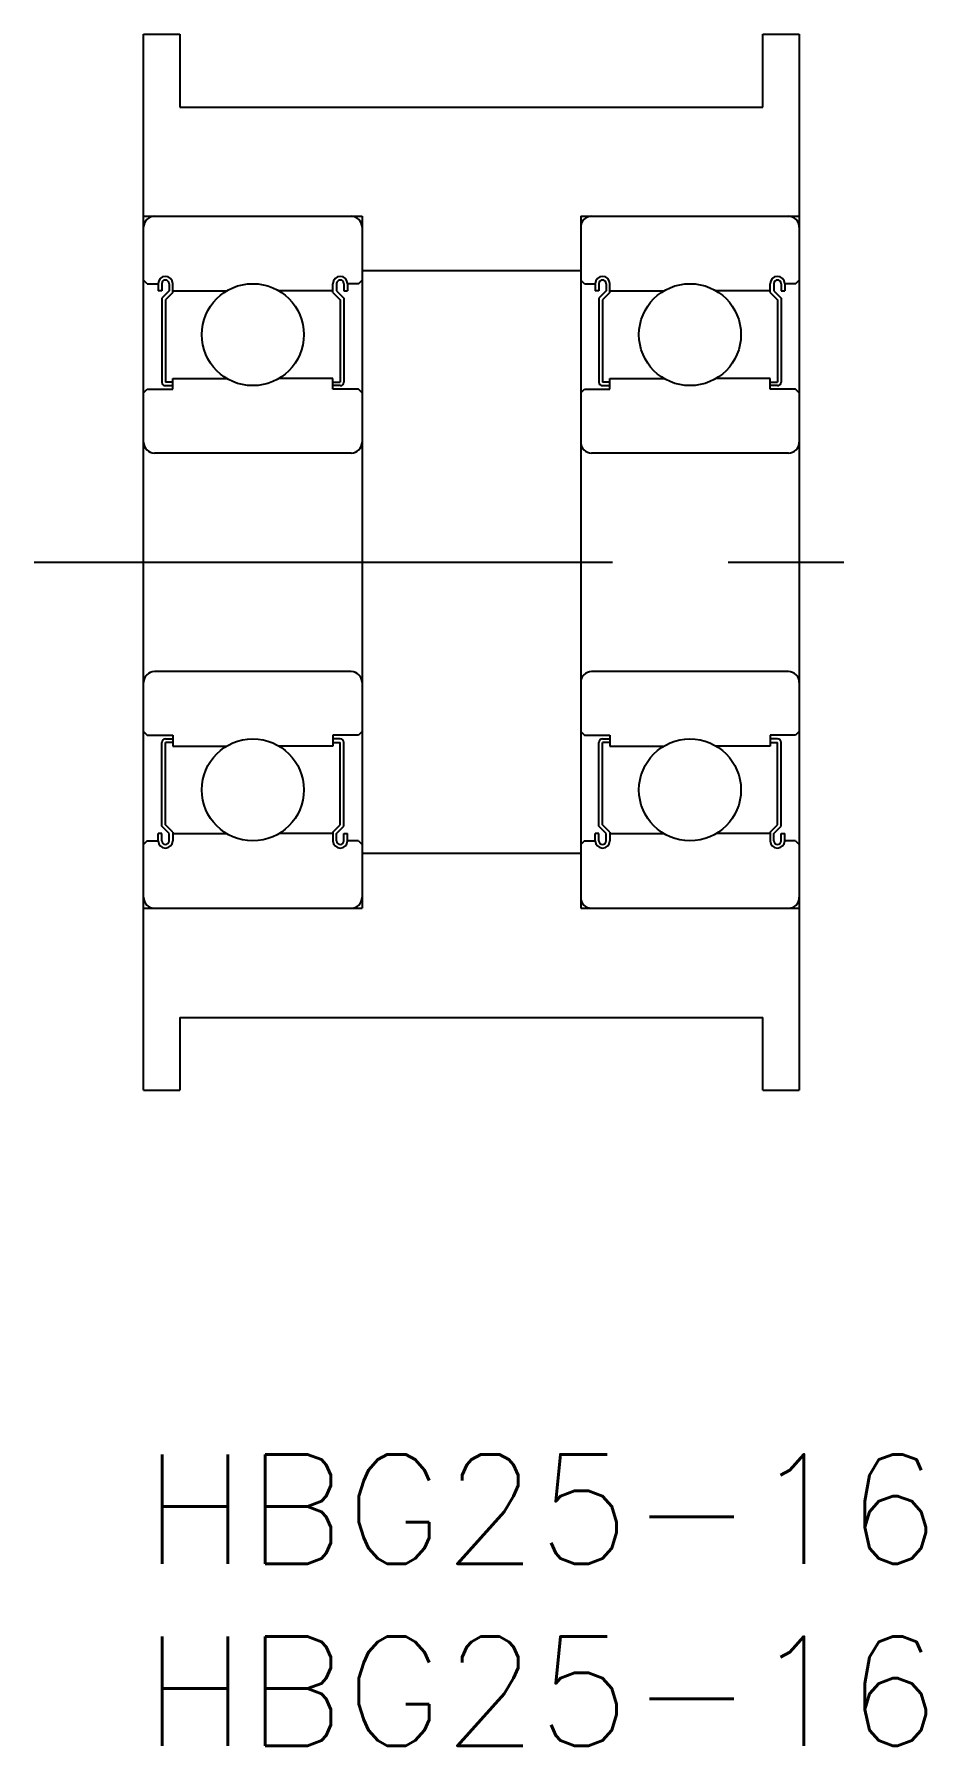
# Model space of a CAD drawing. Extents: x -3 to 21.5, y -8 to 39.
import ezdxf

# ---------------------------------------------------------------- set-up
doc = ezdxf.new("R2010")
doc.units = 0
doc.header["$LTSCALE"] = 0.5
doc.linetypes.add('CENTER', pattern=[50.8, 31.75, -6.35, 6.35, -6.35])
for name, color, linetype in [('MSM_CENTER', 1, 'CENTER'), ('MSM_CONTINUOUS', 7, 'CONTINUOUS'), ('MSM_PART_NUMBER', 7, 'CONTINUOUS')]:
    doc.layers.add(name, color=color, linetype=linetype)
doc.styles.get("Standard").update_dxf_attribs({"font": 'txt.shx', "height": 3, "bigfont": 'bigfont.shx'})

# ---------------------------------------------------------------- blocks, each defined once
blk = doc.blocks.new('*U2')
at = {"layer": 'MSM_PART_NUMBER'}
blk.add_text('HBG25-16', height=3, dxfattribs=at).set_placement((0, -3))
blk = doc.blocks.new('*U3')
at = {"layer": 'MSM_PART_NUMBER'}
blk.add_text('HBG25-16', height=3, dxfattribs=at).set_placement((0, -8))

msp = doc.modelspace()

# ---------------------------------------------------------------- linework, layer by layer
at = {"layer": 'MSM_CENTER'}
msp.add_line((-3, 24.5), (21, 24.5), dxfattribs=at)
at = {"layer": 'MSM_CONTINUOUS'}
for p, q in [((0, 10), (0, 39)), ((0, 39), (1, 39)), ((1, 39), (1, 37)), ((17, 39), (18, 39)), ((17, 37), (17, 39)), ((18, 39), (18, 10)), ((1, 37), (17, 37)), ((0, 34), (6, 34)), ((6, 34), (6, 15)), ((12, 34), (18, 34)), ((12, 34), (12, 15)), ((12, 32.5), (6, 32.5)), ((0.1, 32.15), (0, 32.25)), ((0.1, 32.15), (0.4, 32.15)), ((0.4, 32.15), (0.4, 31.95)), ((0.5, 32.15), (0.5, 31.95)), ((0.7, 32.15), (0.7, 31.95)), ((0.8, 31.909), (0.8, 32.15)), ((5.2, 31.909), (5.2, 32.15)), ((5.3, 32.15), (5.3, 31.95)), ((5.5, 32.15), (5.5, 31.95)), ((5.6, 32.15), (5.6, 31.95)), ((5.9, 32.15), (5.6, 32.15)), ((5.9, 32.15), (6, 32.25)), ((12.1, 32.15), (12, 32.25)), ((12.1, 32.15), (12.4, 32.15)), ((12.4, 32.15), (12.4, 31.95)), ((12.5, 32.15), (12.5, 31.95)), ((12.7, 32.15), (12.7, 31.95)), ((12.8, 31.909), (12.8, 32.15)), ((17.2, 31.909), (17.2, 32.15)), ((17.3, 32.15), (17.3, 31.95)), ((17.5, 32.15), (17.5, 31.95)), ((17.6, 32.15), (17.6, 31.95)), ((17.9, 32.15), (17.6, 32.15)), ((17.9, 32.15), (18, 32.25)), ((0.5, 31.95), (0.4, 31.95)), ((0.7, 31.95), (0.5, 31.75)), ((0.5, 31.75), (0.5, 29.45)), ((0.8, 31.909), (0.6, 31.709)), ((0.6, 31.709), (0.6, 29.45)), ((0.8, 31.95), (2.279, 31.95)), ((5.2, 31.95), (3.721, 31.95)), ((5.2, 31.909), (5.4, 31.709)), ((5.3, 31.95), (5.5, 31.75)), ((5.4, 31.709), (5.4, 29.45)), ((5.5, 31.95), (5.6, 31.95)), ((5.5, 31.75), (5.5, 29.45)), ((12.5, 31.95), (12.4, 31.95)), ((12.7, 31.95), (12.5, 31.75)), ((12.5, 31.75), (12.5, 29.45)), ((12.8, 31.909), (12.6, 31.709)), ((12.6, 31.709), (12.6, 29.45)), ((12.8, 31.95), (14.279, 31.95)), ((17.2, 31.95), (15.721, 31.95)), ((17.2, 31.909), (17.4, 31.709)), ((17.3, 31.95), (17.5, 31.75)), ((17.4, 31.709), (17.4, 29.45)), ((17.5, 31.95), (17.6, 31.95)), ((17.5, 31.75), (17.5, 29.45)), ((0, 29.15), (0.1, 29.25)), ((0.1, 29.25), (0.8, 29.25)), ((0.8, 29.45), (0.6, 29.45)), ((0.6, 29.35), (0.8, 29.35)), ((0.8, 29.55), (2.279, 29.55)), ((0.8, 29.25), (0.8, 29.55)), ((5.2, 29.55), (3.721, 29.55)), ((5.2, 29.25), (5.2, 29.55)), ((5.2, 29.45), (5.4, 29.45)), ((5.4, 29.35), (5.2, 29.35)), ((5.9, 29.25), (5.2, 29.25)), ((6, 29.15), (5.9, 29.25)), ((12, 29.15), (12.1, 29.25)), ((12.1, 29.25), (12.8, 29.25)), ((12.8, 29.45), (12.6, 29.45)), ((12.6, 29.35), (12.8, 29.35)), ((12.8, 29.55), (14.279, 29.55)), ((12.8, 29.25), (12.8, 29.55)), ((17.2, 29.55), (15.721, 29.55)), ((17.2, 29.25), (17.2, 29.55)), ((17.2, 29.45), (17.4, 29.45)), ((17.4, 29.35), (17.2, 29.35)), ((17.9, 29.25), (17.2, 29.25)), ((18, 29.15), (17.9, 29.25)), ((5.7, 27.5), (0.3, 27.5)), ((17.7, 27.5), (12.3, 27.5)), ((5.7, 21.5), (0.3, 21.5)), ((17.7, 21.5), (12.3, 21.5)), ((0, 19.85), (0.1, 19.75)), ((0.1, 19.75), (0.8, 19.75)), ((0.8, 19.75), (0.8, 19.45)), ((5.2, 19.75), (5.2, 19.45)), ((5.9, 19.75), (5.2, 19.75)), ((6, 19.85), (5.9, 19.75)), ((12, 19.85), (12.1, 19.75)), ((12.1, 19.75), (12.8, 19.75)), ((12.8, 19.75), (12.8, 19.45)), ((17.2, 19.75), (17.2, 19.45)), ((17.9, 19.75), (17.2, 19.75)), ((18, 19.85), (17.9, 19.75)), ((0.5, 17.25), (0.5, 19.55)), ((0.6, 19.65), (0.8, 19.65)), ((0.6, 17.291), (0.6, 19.55)), ((0.8, 19.55), (0.6, 19.55)), ((0.8, 19.45), (2.279, 19.45)), ((5.2, 19.45), (3.721, 19.45)), ((5.4, 19.65), (5.2, 19.65)), ((5.2, 19.55), (5.4, 19.55)), ((5.4, 17.291), (5.4, 19.55)), ((5.5, 17.25), (5.5, 19.55)), ((12.5, 17.25), (12.5, 19.55)), ((12.6, 19.65), (12.8, 19.65)), ((12.6, 17.291), (12.6, 19.55)), ((12.8, 19.55), (12.6, 19.55)), ((12.8, 19.45), (14.279, 19.45)), ((17.2, 19.45), (15.721, 19.45)), ((17.4, 19.65), (17.2, 19.65)), ((17.2, 19.55), (17.4, 19.55)), ((17.4, 17.291), (17.4, 19.55)), ((17.5, 17.25), (17.5, 19.55)), ((0.4, 16.85), (0.4, 17.05)), ((0.5, 17.05), (0.4, 17.05)), ((0.7, 17.05), (0.5, 17.25)), ((0.5, 16.85), (0.5, 17.05)), ((0.8, 17.091), (0.6, 17.291)), ((0.7, 16.85), (0.7, 17.05)), ((0.8, 17.091), (0.8, 16.85)), ((0.8, 17.05), (2.279, 17.05)), ((5.2, 17.05), (3.721, 17.05)), ((5.2, 17.091), (5.4, 17.291)), ((5.2, 17.091), (5.2, 16.85)), ((5.3, 17.05), (5.5, 17.25)), ((5.3, 16.85), (5.3, 17.05)), ((5.5, 16.85), (5.5, 17.05)), ((5.5, 17.05), (5.6, 17.05)), ((5.6, 16.85), (5.6, 17.05)), ((12.4, 16.85), (12.4, 17.05)), ((12.5, 17.05), (12.4, 17.05)), ((12.7, 17.05), (12.5, 17.25)), ((12.5, 16.85), (12.5, 17.05)), ((12.8, 17.091), (12.6, 17.291)), ((12.7, 16.85), (12.7, 17.05)), ((12.8, 17.091), (12.8, 16.85)), ((12.8, 17.05), (14.279, 17.05)), ((17.2, 17.05), (15.721, 17.05)), ((17.2, 17.091), (17.4, 17.291)), ((17.2, 17.091), (17.2, 16.85)), ((17.3, 17.05), (17.5, 17.25)), ((17.3, 16.85), (17.3, 17.05)), ((17.5, 16.85), (17.5, 17.05)), ((17.5, 17.05), (17.6, 17.05)), ((17.6, 16.85), (17.6, 17.05)), ((0.1, 16.85), (0, 16.75)), ((0.1, 16.85), (0.4, 16.85)), ((5.9, 16.85), (5.6, 16.85)), ((5.9, 16.85), (6, 16.75)), ((12, 16.5), (6, 16.5)), ((12.1, 16.85), (12, 16.75)), ((12.1, 16.85), (12.4, 16.85)), ((17.9, 16.85), (17.6, 16.85)), ((17.9, 16.85), (18, 16.75)), ((0, 15), (6, 15)), ((12, 15), (18, 15)), ((1, 12), (17, 12)), ((1, 12), (1, 10)), ((17, 10), (17, 12)), ((0, 10), (1, 10)), ((17, 10), (18, 10))]:
    msp.add_line(p, q, dxfattribs=at)
for centre in [(3, 30.75), (15, 30.75), (3, 18.25), (15, 18.25)]:
    msp.add_circle(centre, 1.4, dxfattribs=at)
for centre, radius, start, end in [((0.3, 33.7), 0.3, 90, 180), ((5.7, 33.7), 0.3, 0, 90), ((12.3, 33.7), 0.3, 90, 180), ((17.7, 33.7), 0.3, 0, 90), ((0.6, 32.15), 0.2, 0, 180), ((0.6, 32.15), 0.1, 0, 180), ((5.4, 32.15), 0.2, 0, 180), ((5.4, 32.15), 0.1, 0, 180), ((12.6, 32.15), 0.2, 0, 180), ((12.6, 32.15), 0.1, 0, 180), ((17.4, 32.15), 0.2, 0, 180), ((17.4, 32.15), 0.1, 0, 180), ((0.6, 29.45), 0.1, 180, 270), ((5.4, 29.45), 0.1, 270, 0), ((12.6, 29.45), 0.1, 180, 270), ((17.4, 29.45), 0.1, 270, 0), ((0.3, 27.8), 0.3, 180, 270), ((5.7, 27.8), 0.3, 270, 0), ((12.3, 27.8), 0.3, 180, 270), ((17.7, 27.8), 0.3, 270, 0), ((0.3, 21.2), 0.3, 90, 180), ((5.7, 21.2), 0.3, 0, 90), ((12.3, 21.2), 0.3, 90, 180), ((17.7, 21.2), 0.3, 0, 90), ((0.6, 19.55), 0.1, 90, 180), ((5.4, 19.55), 0.1, 360, 90), ((12.6, 19.55), 0.1, 90, 180), ((17.4, 19.55), 0.1, 360, 90), ((0.6, 16.85), 0.2, 180, 0), ((0.6, 16.85), 0.1, 180, 0), ((5.4, 16.85), 0.2, 180, 0), ((5.4, 16.85), 0.1, 180, 0), ((12.6, 16.85), 0.2, 180, 0), ((12.6, 16.85), 0.1, 180, 0), ((17.4, 16.85), 0.2, 180, 0), ((17.4, 16.85), 0.1, 180, 0), ((0.3, 15.3), 0.3, 180, 270), ((5.7, 15.3), 0.3, 270, 0), ((12.3, 15.3), 0.3, 180, 270), ((17.7, 15.3), 0.3, 270, 0)]:
    msp.add_arc(centre, radius, start, end, dxfattribs=at)

# ---------------------------------------------------------------- block references
for name in ['*U2', '*U3']:
    msp.add_blockref(name, (0, 0), dxfattribs=at)

doc.saveas('drawing.dxf')
